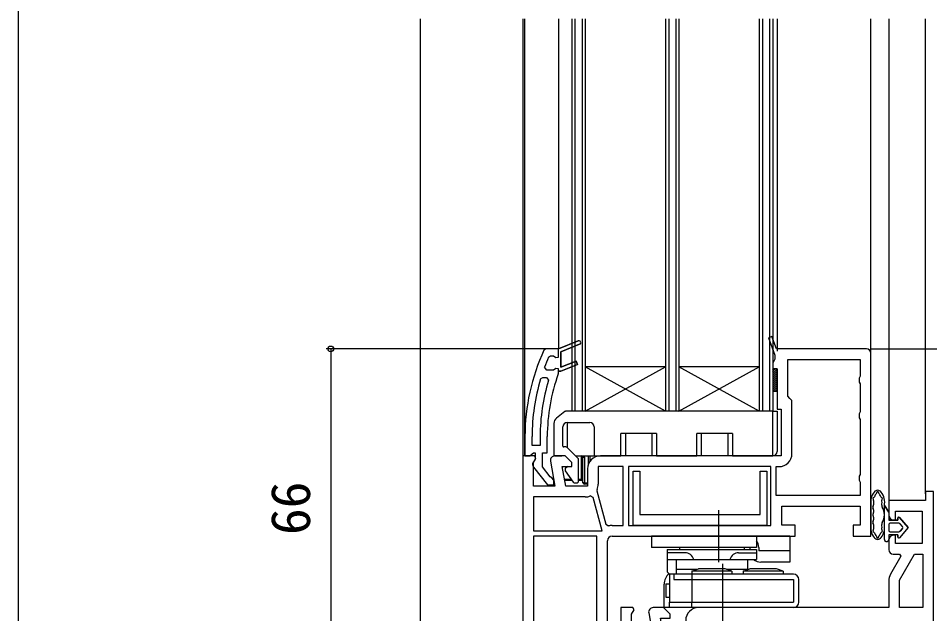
# Model space of a CAD drawing. Units: millimetres, scale not verified. Extents: x -525 to 525, y -783 to 778.
# Drawn here: x -525 to -320.8, y 150.9 to 284.4 of the extents above; entities that cross this region are included whole.
import ezdxf
from ezdxf.enums import TextEntityAlignment as Align

# ---------------------------------------------------------------- set-up
doc = ezdxf.new("R2010")
doc.units = ezdxf.units.MM
doc.header["$LTSCALE"] = 4
for name, color, linetype in [('0-3_YKK_11', 7, 'Continuous'), ('0-5_YKK_12', 2, 'Continuous'), ('0-6_YKK_13', 4, 'Continuous'), ('0-8_YKK_D', 6, 'Continuous'), ('0-9_YKK_ZWAK', 7, 'Continuous')]:
    doc.layers.add(name, color=color, linetype=linetype)
doc.styles.add('ＭＳ ゴシック', font='')
doc.styles.get('ＭＳ ゴシック').set_extended_font_data('MS Gothic')

msp = doc.modelspace()

# ---------------------------------------------------------------- linework, layer by layer
at = {"layer": '0-3_YKK_11'}
for p, q in [((-392, 170.7), (-389.5, 170.7)), ((-330, 167.5), (-330, 165.3))]:
    msp.add_line(p, q, dxfattribs=at)
for points in [[(-335, 210.3), (-355.189, 210.3), (-356.226, 213.041), (-356.974, 212.759), (-355.5, 208.861), (-355.5, 207.966), (-355.75, 207.533), (-356, 207.1), (-356, 205.8), (-355, 205.8), (-355, 196.8), (-354.1, 196.8), (-354.1, 186.3), (-394.6, 186.3)], [(-406.205, 208.399), (-405.747, 208.699), (-405.075, 208.699), (-404.59, 208.324), (-404, 208.399), (-404, 210.299), (-399.548, 212.071), (-404, 210.299), (-406.782, 210.299), (-407.236, 210.01)], [(-399.252, 211.328), (-403.5, 209.637), (-403.5, 206.16), (-400.048, 207.534), (-399.752, 206.791), (-403.5, 205.299), (-404, 205.299), (-404, 205.799), (-404.59, 205.874), (-405.075, 205.499), (-405.1, 205.499), (-406.635, 205.499), (-407.104, 206.174)], [(-404.03, 204.682), (-404, 204.853), (-404, 205.299), (-403.5, 205.299), (-399.752, 206.791), (-400.048, 207.534), (-403.5, 206.16), (-403.5, 209.637), (-399.252, 211.328)], [(-392, 168.3), (-351, 168.3), (-351, 170.8), (-354, 170.8), (-354, 175), (-336.4, 175), (-336.4, 170.8), (-338, 170.8), (-338, 168.3), (-334, 168.3), (-334, 209.3)], [(-351.7, 186.8), (-351.7, 198.705), (-352.15, 199.203), (-352.6, 199.7), (-352.6, 207.9), (-336.4, 207.9), (-336.4, 204.166), (-336.65, 203.733), (-336.65, 202.867), (-336.4, 202.434), (-336.4, 196.166), (-336.65, 195.733), (-336.65, 194.867), (-336.4, 194.434), (-336.4, 182.166), (-336.65, 181.733), (-336.65, 180.867), (-336.4, 180.434), (-336.4, 177.4)], [(-407.991, 203.544), (-407.513, 203.899), (-406.676, 203.899), (-406.199, 203.252)], [(-411.5, 190.667), (-411.5, 186.299), (-410.4, 186.299), (-409.904, 186.737), (-409.606, 186.999), (-409.2, 186.999), (-409.2, 185.599), (-409.4, 185.199)], [(-408.1, 190.667), (-408.1, 188.599), (-409.9, 188.599), (-409.9, 190.667)], [(-409.587, 183.783), (-406.475, 179.799), (-405, 179.799), (-405, 180.901), (-405.475, 181.4), (-405.845, 181.592), (-407.6, 183.838), (-407.6, 186.999), (-406.5, 186.999), (-406.5, 190.667)], [(-412, 186.3), (-412, 144.3), (-392.134, 144.3), (-392, 144.223), (-389.095, 147.641), (-389.705, 148.159), (-392.016, 145.439)], [(-405.785, 185.126), (-404.793, 179.5), (-409.6, 179.5), (-409.6, 184.856), (-409.058, 185.724), (-409.377, 186.3), (-412, 186.3)], [(-397.5, 183.4), (-397.5, 179.5), (-402.356, 179.5), (-403.132, 183.9), (-401, 183.9), (-401, 184.8), (-402.5, 186.3), (-404.8, 186.3)], [(-389.5, 170.7), (-389.5, 183.9), (-395.1, 183.9), (-395.1, 180)], [(-336.4, 177.4), (-355.2, 177.4), (-355.2, 183.9), (-354.6, 183.9)], [(-395.356, 178.809), (-395.383, 178.474), (-393.372, 170.968), (-392.775, 170.611)], [(-330, 105.6), (-330, 102.3), (-321.8, 102.3), (-321.8, 100.3), (-320, 100.3), (-320, 139.3), (-320, 178.3), (-321.8, 178.3), (-321.8, 176.3), (-330, 176.3), (-330, 173)], [(-409.6, 169.5), (-394.221, 169.5), (-396.226, 176.984), (-396.899, 177.317)], [(-398, 177.1), (-409.6, 177.1), (-409.6, 169.5)], [(-329, 172), (-328.5, 172), (-328.5, 173.9), (-322.5, 173.9), (-322.5, 166.7), (-328.5, 166.7), (-328.5, 168.5), (-329, 168.5)], [(-392.394, 145.374), (-392.7, 145.551), (-392.7, 148.3), (-393, 148.3), (-393, 167.3)], [(-329, 164.3), (-327.577, 164.3), (-327.289, 163.8), (-329.611, 159.777)], [(-330, 158.327), (-330, 152.3), (-372.6, 152.3)], [(-383.785, 151.126), (-382.793, 145.5), (-387.6, 145.5), (-387.6, 150.856), (-387.02, 151.785), (-387.305, 152.3), (-390, 152.3), (-390, 139.3), (-390, 126.3), (-387.305, 126.3), (-387.02, 126.815), (-387.6, 127.744), (-387.6, 133.1), (-382.793, 133.1), (-383.785, 127.474)], [(-375.5, 149.4), (-375.5, 145.5), (-380.356, 145.5), (-381.132, 149.9), (-379, 149.9), (-379, 150.8), (-380.5, 152.3), (-382.8, 152.3)]]:
    msp.add_lwpolyline(points, dxfattribs=at)
for points in [[(-356.4, 183.9), (-388.3, 183.9), (-388.3, 170.7), (-356.4, 170.7)], [(-395.4, 146.7), (-395.4, 168.3), (-409.6, 168.3), (-409.6, 146.7)], [(-322.4, 164.3), (-322.4, 152.3), (-327.6, 152.3), (-327.6, 158.461), (-324.229, 164.3)]]:
    msp.add_lwpolyline(points, close=True, dxfattribs=at)
for centre, radius, start, end in [((-399.4, 211.699), 0.4, 291.69939, 111.69941), ((-399.4, 211.699), 0.4, 291.69939, 111.69941), ((-335, 209.3), 1, 0.00001, 89.99999), ((-365.5, 190.667), 46, 155.13402, 179.99999), ((-365.5, 190.667), 44.4, 156.46078, 159.55779), ((-365.5, 190.667), 41, 160.01112, 180.00001), ((-365.5, 190.667), 44.4, 163.13981, 180.00001), ((-365.5, 190.667), 42.6, 162.81723, 180.00001), ((-404.8, 185.3), 1, 90.00002, 190.00001), ((-394.6, 183.4), 2.9, 90.00001, 179.99999), ((-354.6, 186.8), 2.9, 270.00001, 359.99999), ((-408.8, 184.399), 1, 126.86989, 218.08672), ((-398, 180), 2.9, 335.74737, 0.00004), ((-398, 180), 2.9, 270.00001, 292.31385), ((-329, 173), 1, 180.00001, 269.99999), ((-392, 167.3), 3.4, 90.00002, 103.17387), ((-392, 167.3), 1, 90.00001, 179.99999), ((-329, 167.5), 1, 90.00001, 179.99999), ((-329, 165.3), 1, 180.00001, 269.99999), ((-327.1, 158.327), 2.9, 150.00001, 180.00002), ((-382.8, 151.3), 1, 90, 189.99998), ((-372.6, 149.4), 2.9, 90.00001, 179.99999)]:
    msp.add_arc(centre, radius, start, end, dxfattribs=at)
at = {"layer": '0-5_YKK_12'}
for p, q in [((-435, 284.3), (-435, 80.3)), ((-412, 284.3), (-412, 185.8)), ((-411.504, 186.3), (-411.504, 284.3)), ((-404, 284.299), (-404, 210.299)), ((-401.005, 284.299), (-401.005, 196.301)), ((-400.305, 284.299), (-400.305, 196.301)), ((-398.705, 284.299), (-398.705, 196.301)), ((-398.005, 284.299), (-398.005, 196.301)), ((-380.005, 284.298), (-380.005, 196.301)), ((-379.305, 284.298), (-379.305, 196.301)), ((-377.705, 284.298), (-377.705, 196.301)), ((-377.005, 284.297), (-377.005, 196.301)), ((-359.005, 284.296), (-359.005, 196.301)), ((-358.305, 284.296), (-358.305, 196.301)), ((-356.705, 284.296), (-356.705, 196.301)), ((-356.005, 284.296), (-356.005, 196.301)), ((-355, 284.3), (-355, 209.8)), ((-334, 209.3), (-334, 284.3)), ((-380.005, 206.301), (-398.005, 206.301)), ((-380.005, 196.301), (-398.005, 206.301)), ((-398.005, 196.301), (-380.005, 206.301)), ((-359.005, 206.301), (-377.005, 206.301)), ((-359.005, 196.301), (-377.005, 206.301)), ((-377.005, 196.301), (-359.005, 206.301)), ((-356.005, 196.301), (-401.005, 196.301))]:
    msp.add_line(p, q, dxfattribs=at)
for points in [[(-330, 284.3), (-330, 179.136), (-330, 175.8)], [(-321.8, 177.8), (-321.8, 179.952), (-321.8, 284.3)]]:
    msp.add_lwpolyline(points, dxfattribs=at)
at = {"layer": '0-6_YKK_13'}
for p, q in [((-356, 205.676), (-355.876, 205.8)), ((-356, 205.227), (-355.427, 205.8)), ((-356, 204.778), (-355, 205.778)), ((-356, 204.329), (-355, 205.329)), ((-356, 203.88), (-355, 204.88)), ((-356, 203.431), (-355, 204.431)), ((-356, 202.982), (-355, 203.982)), ((-356, 202.533), (-355, 203.533)), ((-356, 202.084), (-355, 203.084)), ((-356, 201.635), (-355, 202.635)), ((-356, 201.186), (-355, 202.186)), ((-355.937, 200.8), (-355, 201.737)), ((-355.488, 200.8), (-355, 201.288)), ((-355.039, 200.8), (-355, 200.839)), ((-402.582, 196.234), (-404.437, 194.75)), ((-356, 196.3), (-402.395, 196.3)), ((-356, 196.3), (-355, 196.3)), ((-356, 186.3), (-356, 196.3)), ((-355, 196.3), (-355, 187.3)), ((-405, 193.579), (-405, 186.5)), ((-403, 188.5), (-403, 192.8)), ((-402, 193.8), (-397, 193.8)), ((-402, 188.128), (-402, 193.8)), ((-396, 192.8), (-396, 186.3)), ((-382, 191.3), (-390, 191.3)), ((-390, 186.3), (-390, 191.3)), ((-383, 186.3), (-383, 191.3)), ((-382, 191.3), (-382, 186.3)), ((-365, 191.3), (-373, 191.3)), ((-373, 186.3), (-373, 191.3)), ((-366, 186.3), (-366, 191.3)), ((-365, 191.3), (-365, 186.3)), ((-402.379, 188.3), (-402.8, 188.3)), ((-399.646, 185.775), (-402.025, 188.154)), ((-405, 186.28), (-405, 186.3)), ((-404.8, 186.3), (-405, 186.3)), ((-404.8, 186.3), (-403.207, 186.3)), ((-400.172, 186.3), (-396, 186.3)), ((-398.5, 180.3), (-398.5, 186)), ((-398.5, 186), (-398.2, 186)), ((-398.2, 186), (-398.2, 180.3)), ((-397.3, 184.458), (-397.3, 186.3)), ((-397, 186.3), (-397, 185.028)), ((-396, 186.3), (-390, 186.3)), ((-382, 186.3), (-383, 186.3)), ((-382, 186.3), (-373, 186.3)), ((-365, 186.3), (-366, 186.3)), ((-365, 186.3), (-356, 186.3)), ((-401.807, 183.9), (-402.4, 183.558)), ((-399.5, 180.6), (-399.5, 185.421)), ((-402.5, 183.385), (-402.5, 183.063)), ((-402.464, 182.948), (-400.699, 180.428)), ((-402.638, 181.1), (-401.17, 181.1)), ((-400.96, 180.8), (-402.585, 180.8)), ((-400.453, 180.3), (-399.8, 180.3)), ((-399.5, 181.1), (-398.8, 181.1)), ((-398.8, 180.8), (-399.5, 180.8)), ((-398.8, 181.1), (-398.8, 180.8)), ((-398.2, 180.3), (-397.5, 180.3)), ((-397.5, 180), (-398.2, 180)), ((-334, 176.591), (-334, 169.609)), ((-333.4, 176.312), (-333.4, 175.309)), ((-368.148, 174.146), (-368.148, 162.504)), ((-333.4, 174.251), (-333.4, 173.629)), ((-331, 167.599), (-331, 175.149)), ((-330, 173.7), (-330, 171.9)), ((-330, 173.7), (-330, 171.9)), ((-333.4, 172.571), (-333.4, 171.949)), ((-330, 171.9), (-328, 171.9)), ((-328, 171.9), (-330, 171.9)), ((-328, 171.9), (-328, 172.398)), ((-328, 172.398), (-328, 171.9)), ((-327.644, 172.529), (-325.7, 170.25)), ((-325.7, 170.25), (-327.644, 172.529)), ((-333.4, 170.891), (-333.4, 169.888)), ((-330, 170.9), (-330, 169.6)), ((-330, 170.9), (-330, 169.6)), ((-327.7, 171.2), (-329.7, 171.2)), ((-327.7, 171.2), (-329.7, 171.2)), ((-325.7, 170.25), (-327.644, 167.971)), ((-325.7, 170.25), (-327.644, 167.971)), ((-326.918, 170.445), (-327.472, 171.095)), ((-326.918, 170.445), (-327.472, 171.095)), ((-327.472, 169.405), (-326.918, 170.055)), ((-326.918, 170.055), (-327.472, 169.405)), ((-352.148, 168.299), (-383.148, 168.299)), ((-383.148, 168.299), (-383.148, 165.799)), ((-359.648, 168.299), (-359.648, 165.799)), ((-352.148, 168.299), (-352.148, 162.499)), ((-330, 168.6), (-330, 167.6)), ((-328, 168.6), (-330, 168.6)), ((-330, 168.6), (-330, 167.6)), ((-328, 168.6), (-330, 168.6)), ((-329.7, 169.3), (-327.7, 169.3)), ((-329.7, 169.3), (-327.7, 169.3)), ((-328, 168.102), (-328, 168.6)), ((-328, 168.6), (-328, 168.102)), ((-359.648, 165.799), (-383.148, 165.799)), ((-376.898, 165.799), (-376.898, 165.299)), ((-362.398, 165.799), (-362.398, 165.299)), ((-361.148, 165.799), (-361.148, 165.299)), ((-359.148, 165.799), (-359.148, 164.999)), ((-379.648, 165.299), (-379.648, 160.299)), ((-379.648, 165.299), (-359.648, 165.299)), ((-375.648, 164.599), (-379.648, 164.599)), ((-363.648, 164.599), (-359.648, 164.599)), ((-359.648, 165.299), (-359.648, 163.099)), ((-352.148, 164.999), (-359.148, 164.999)), ((-379.648, 163.099), (-359.648, 163.099)), ((-377.648, 163.099), (-377.648, 159.799)), ((-367.148, 145.929), (-367.148, 162.083)), ((-361.648, 163.099), (-361.648, 160.833)), ((-352.148, 162.499), (-358.648, 162.499)), ((-379.648, 160.299), (-379.148, 159.799)), ((-379.148, 159.799), (-379.148, 153.499)), ((-351.348, 159.799), (-379.148, 159.799)), ((-378.148, 159.799), (-378.148, 158.599)), ((-377.648, 160.899), (-372.948, 160.899)), ((-374.148, 160.499), (-372.648, 160.999)), ((-365.148, 160.499), (-374.148, 160.499)), ((-374.148, 160.499), (-374.148, 159.799)), ((-374.148, 159.799), (-374.148, 158.599)), ((-366.648, 160.999), (-372.648, 160.999)), ((-365.148, 160.499), (-366.648, 160.999)), ((-366.348, 160.899), (-361.648, 160.899)), ((-365.148, 160.499), (-365.148, 159.799)), ((-362.648, 160.499), (-361.148, 160.999)), ((-353.648, 160.499), (-362.648, 160.499)), ((-362.648, 160.499), (-362.648, 159.799)), ((-355.148, 160.999), (-361.148, 160.999)), ((-353.648, 160.499), (-355.148, 160.999)), ((-353.648, 160.499), (-353.648, 159.799)), ((-380.348, 152.299), (-380.348, 157.523)), ((-379.948, 157.611), (-379.148, 157.611)), ((-378.148, 158.599), (-351.348, 158.599)), ((-374.148, 158.599), (-374.148, 153.499)), ((-351.348, 158.599), (-351.348, 153.499)), ((-350.148, 153.499), (-350.148, 158.599)), ((-374.148, 152.299), (-374.148, 153.499)), ((-351.348, 152.299), (-380.348, 152.299))]:
    msp.add_line(p, q, dxfattribs=at)
for points in [[(-356, 200.8), (-355, 200.8), (-355, 205.8), (-356, 205.8)], [(-357.3, 170.7), (-387.3, 170.7), (-387.3, 182.9), (-385.8, 182.9), (-385.8, 173.2), (-358.8, 173.2), (-358.8, 182.9), (-357.3, 182.9)]]:
    msp.add_lwpolyline(points, close=True, dxfattribs=at)
for points in [[(-389, 191.3), (-389, 186.3), (-390, 186.3)], [(-372, 191.3), (-372, 186.3), (-373, 186.3)], [(-398.5, 181.1), (-398.8, 181.1), (-398.8, 186.3)], [(-398.2, 180), (-398.2, 180.3), (-398.5, 180.3)], [(-331, 175.149), (-330, 173.7), (-331, 175.149)], [(-379.948, 157.611), (-379.948, 154.611), (-379.148, 154.611)], [(-379.148, 152.299), (-379.148, 153.499), (-351.348, 153.499)]]:
    msp.add_lwpolyline(points, dxfattribs=at)
for centre, radius, start, end in [((-402.395, 196), 0.3, 90, 128.65981), ((-403.5, 193.579), 1.5, 128.65981, 180), ((-402, 192.8), 1, 90, 180), ((-397, 192.8), 1, 0, 90), ((-402.8, 188.5), 0.2, 180, 270), ((-402.379, 187.8), 0.5, 45, 90), ((-404.8, 186.5), 0.2, 180, 270), ((-398.8, 186), 0.3, 0, 90), ((-398.8, 186), 0.6, 0, 30), ((-356, 187.3), 1, 270, 0), ((-400, 185.421), 0.5, 0, 45), ((-402.3, 183.385), 0.2, 120, 180), ((-402.3, 183.063), 0.2, 180, 215), ((-400.453, 180.6), 0.3, 215, 270), ((-399.8, 180.6), 0.3, 270, 0), ((-398.8, 180.5), 0.3, 0, 90), ((-398.2, 180.3), 0.3, 180, 270), ((-330.275, 175.901), 3.8, 142.61723, 167.56011), ((-332.5, 177.601), 1, 37.38277, 142.61723), ((-330.275, 175.901), 3.2, 141.12633, 157.1967), ((-333, 178.098), 0.3, 321.12633, 0.38608), ((-332.5, 178.101), 0.2, 359.61392, 180.38608), ((-332, 178.098), 0.3, 179.61392, 218.87367), ((-334.725, 175.901), 3.2, 22.8033, 38.87367), ((-334.725, 175.901), 3.8, 348.58793, 37.38277), ((-333.4, 176.591), 0.6, 167.56011, 180), ((-333.352, 176.781), 0.2, 107.41595, 215.894), ((-334, 176.312), 0.6, 0, 35.894), ((-333.502, 177.258), 0.3, 287.41595, 337.1967), ((-331.498, 177.258), 0.3, 202.8033, 252.58405), ((-331.648, 176.781), 0.2, 319.31807, 72.58405), ((-334.725, 175.901), 3.2, 348.58793, 9.09882), ((-331.269, 176.455), 0.3, 139.31807, 189.09882), ((-333.4, 174.78), 0.2, 138.59038, 221.40962), ((-334, 175.309), 0.6, 318.59038, 0), ((-334, 174.251), 0.6, 0, 41.40962), ((-334, 173.629), 0.6, 318.59038, 0), ((-331, 175.149), 0.6, 168.58793, 212.63687), ((-334.2, 173.1), 3.2, 327.36313, 32.63687), ((-333.4, 173.1), 0.2, 138.59038, 221.40962), ((-333.4, 171.42), 0.2, 138.59038, 221.40962), ((-334, 172.571), 0.6, 0, 41.40962), ((-334, 171.949), 0.6, 318.59038, 0), ((-327.798, 172.398), 0.202, 40.46378, 179.99997), ((-327.798, 172.398), 0.202, 40.46381, 180), ((-333.4, 169.609), 0.6, 180, 192.43988), ((-330.275, 170.299), 3.8, 192.43988, 217.38277), ((-333.352, 169.419), 0.2, 144.10601, 252.58405), ((-334, 170.891), 0.6, 360, 41.40962), ((-334, 169.888), 0.6, 324.10601, 0), ((-334.725, 170.299), 3.8, 322.61723, 348.58793), ((-331, 171.051), 0.6, 147.36313, 191.41207), ((-334.725, 170.299), 3.2, 350.90118, 11.41207), ((-331.648, 169.419), 0.2, 287.41595, 40.68192), ((-331.269, 169.745), 0.3, 170.90118, 220.68192), ((-329.7, 170.9), 0.3, 90, 180), ((-329.7, 170.9), 0.3, 90, 180), ((-329.7, 169.6), 0.3, 180, 270), ((-329.7, 169.6), 0.3, 180, 270), ((-327.7, 170.9), 0.3, 40.46381, 90), ((-327.7, 170.9), 0.3, 40.46381, 90), ((-327.146, 170.25), 0.3, 319.53619, 40.46381), ((-327.146, 170.25), 0.3, 319.53619, 40.46381), ((-333.502, 168.942), 0.3, 22.8033, 72.58405), ((-332.5, 168.599), 1, 217.38277, 322.61723), ((-330.275, 170.299), 3.2, 202.8033, 218.87366), ((-333, 168.102), 0.3, 359.61388, 38.87366), ((-332.5, 168.099), 0.2, 179.61388, 0.38607), ((-332, 168.102), 0.3, 141.12633, 180.38607), ((-334.725, 170.299), 3.2, 321.12633, 337.1967), ((-331.498, 168.942), 0.3, 107.41595, 157.1967), ((-330.5, 167.6), 0.5, 179.88541, 0), ((-330.5, 167.599), 0.5, 180.11462, 359.88538), ((-330.5, 167.6), 0.5, 359.88533, 359.99998), ((-327.798, 168.102), 0.202, 180, 319.53619), ((-327.798, 168.102), 0.202, 180, 319.53619), ((-327.7, 169.6), 0.3, 270, 319.53619), ((-327.7, 169.6), 0.3, 270, 319.53619), ((-361.648, 165.799), 2.5, 0, 36.8699), ((-375.648, 162.599), 2, 14.47751, 90), ((-363.648, 162.599), 2, 90, 165.52249), ((-358.648, 164.999), 2.5, 229.4642, 270), ((-377.348, 157.523), 3, 128.54586, 180), ((-351.348, 158.599), 1.2, 0, 90), ((-351.348, 153.499), 1.2, 270, 0)]:
    msp.add_arc(centre, radius, start, end, dxfattribs=at)
at = {"layer": '0-8_YKK_D'}
for p, q in [((-406.051, 210.3), (-456, 210.3)), ((-455, 210.3), (-455, 144.3)), ((-334, 210.3), (-108.23, 210.3))]:
    msp.add_line(p, q, dxfattribs=at)
msp.add_circle((-455, 210.3), 0.637, dxfattribs=at)
at = {"layer": '0-9_YKK_ZWAK'}
msp.add_line((-525, 747.3), (-525, -782.7), dxfattribs=at)

# ---------------------------------------------------------------- texts
at = {"layer": '0-8_YKK_D', "style": 'ＭＳ ゴシック'}
msp.add_text('66', height=8.798, rotation=90, dxfattribs=at).set_placement((-457, 168.573), align=Align.BOTTOM_LEFT)

doc.saveas('drawing.dxf')
